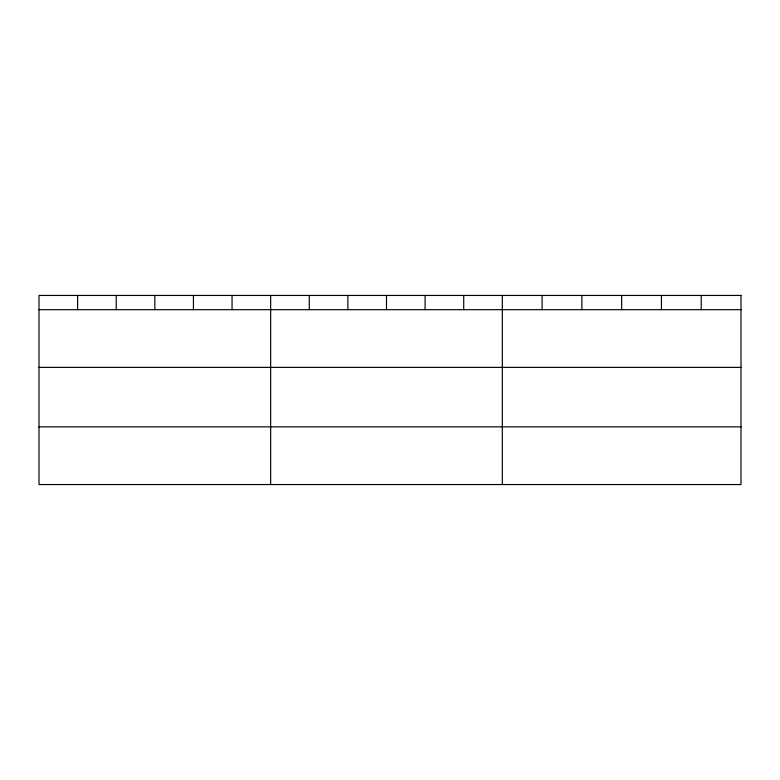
<?xml version="1.0" encoding="UTF-8"?>
<svg xmlns="http://www.w3.org/2000/svg" width="780" height="780" viewBox="0 0 780 780"><rect width="100%" height="100%" fill="white"/><g stroke="black" fill="none" stroke-linecap="round" stroke-linejoin="round"><path stroke-width="1.17" d="M39 309.68L741 309.68M39 367.39L741 367.39M39 426.845L741 426.845M701.22 295.444L701.22 309.68M661.44 295.444L661.44 309.68M621.66 295.444L621.66 309.68M581.88 295.444L581.88 309.68M542.1 295.444L542.1 309.68M502.32 295.444L502.32 484.555M463.71 295.444L463.71 309.68M425.1 295.444L425.1 309.68M386.49 295.444L386.49 309.68M347.88 295.444L347.88 309.68M309.27 295.444L309.27 309.68M270.66 295.444L270.66 484.555M232.05 295.444L232.05 309.68M193.44 295.444L193.44 309.68M154.83 295.444L154.83 309.68M116.22 295.444L116.22 309.68M77.61 295.444L77.61 309.68M741 295.444L39 295.444L39 484.555L741 484.555L741 295.444"/></g></svg>
